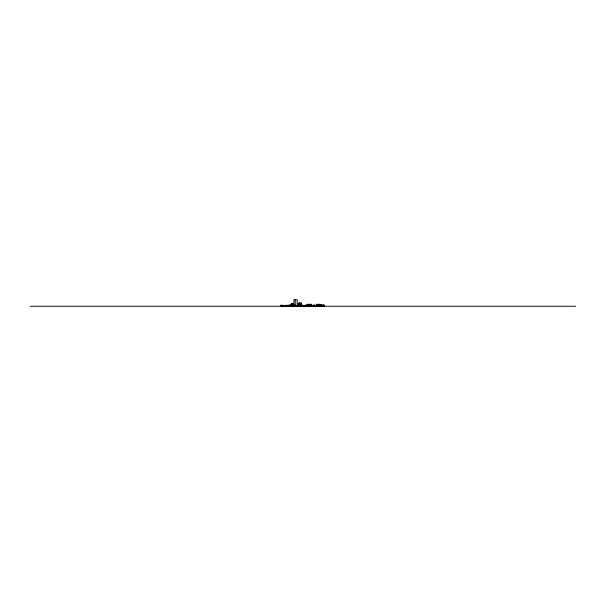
<?xml version="1.0" encoding="UTF-8"?>
<svg xmlns="http://www.w3.org/2000/svg" width="606" height="606" viewBox="0 0 606 606"><rect width="100%" height="100%" fill="white"/><g stroke="black" fill="none" stroke-linecap="round" stroke-linejoin="round"><path stroke-width="0.91" d="M289.259 305.863C289.888 306.28 289.35 306.106 290.13 305.863M290.206 306.166L289.176 305.947M291.221 305.863C291.13 306.212 292.675 306.159 291.001 305.863M291.592 305.863L290.918 306.166M293.016 305.863C290.804 306.181 295.114 306.204 292.418 305.863M292.857 305.621L292.743 306.242M293.319 306.166L292.342 305.947M288.38 305.947L294.63 306.166M293.948 305.863L294.569 306.189M295.387 306.166L295.092 305.863M296.675 306.242L297.788 306.189L296.001 305.863M297.001 305.553L296.948 306.272L296.561 305.863M297.872 306.272L297.819 305.553L296.561 305.553L296.622 306.272L297.841 305.947L296.675 305.833L297.841 306.166L297.546 303.985L300 303.985L299.947 306.272M296.948 306.053L297.788 305.924L296.948 306.166M297.788 305.924L296.485 305.947M297.652 303.985C299.281 306.257 296.061 306.341 297.167 305.863M298.69 306.166C297.561 305.712 299.069 306.568 298.038 305.621M298.311 306.053L300.084 305.947L298.766 306.242C296.879 305.598 299.417 306.515 299.781 305.863L302.076 306.053L301.174 306.166M299.834 305.621C299.818 306.568 296.713 305.553 299.235 306.242M300.053 305.454C300.258 306.318 298.584 306.197 298.766 305.863M300.765 305.863L299.508 306.272L299.349 305.863M300.682 306.166C300.924 306 298.614 306.272 301.061 305.947M302.015 306.272L301.962 304.962L300.546 304.962L300.538 306.272L299.894 305.863M300 305.863L300.871 305.947M300.985 305.863L300.25 306.189L302.046 306.166M300.644 305.863L299.894 306.242L300.743 306.189M301.743 305.863L301.258 306.242L301.53 305.621M301.743 306.242L301.28 306.166M302.538 305.924L303.545 306.053L302.561 305.863M303.409 305.924L302.485 306.166M304.227 306.166L303.924 305.863M305.477 306.166L304.773 305.947L305.401 306.242M305.401 305.863L304.856 306.242M308.204 305.924L306.575 306.189L308.181 305.863M307.659 306.166L306.598 305.863M306.818 306.242L307.689 305.863M306.522 305.947L307.659 306.053M307.469 305.621L307.469 306.272L307.583 305.863M307.606 306.189L308.098 306.189L307.909 305.356M309.249 306.166C310.264 306.022 309.037 305.795 309.545 306.272M309.651 306.242L309.249 306.053L309.651 306.272L309.711 305.621M309.492 305.621L309.439 306.272L309.764 305.863M311.014 305.863C309.598 306.068 311.272 306.462 311.014 305.621L311.075 306.272M310.174 306.166L311.098 305.947M310.257 305.863L311.045 305.924L310.552 306.166M311.317 306.166C314.734 305.598 310.802 306.833 311.507 305.621L311.401 306.242L312.166 305.863M312.188 306.166L311.779 305.863M312.052 305.947C310.499 305.833 312.704 306.538 311.946 305.56L313.741 305.56M311.893 305.621L312.166 306.053L311.431 306.166M294.766 305.878L313.825 306.166M313.529 305.863L313.09 306.242L313.741 306.242M315.325 305.621L315.271 306.272L315.165 305.621M315.794 306.166C317.18 305.735 313.453 306.348 315.378 305.863M315.271 306.166L314.537 306.166M287.509 306.053L287.918 305.947L287.539 306.166M292.993 306.166L292.342 306.166M293.978 306.166L294.357 306.166M294.63 305.947L294.304 306.189M296.289 305.863L296.001 306.242L296.183 305.621M296.372 306.053L295.97 305.924L296.372 306.166M296.296 306.166L295.917 305.947M298.766 306.242C299.205 305.818 297.114 306.25 299.235 305.863M299.894 306.166L299.016 306.053L300.023 305.924M299.622 306.242L300.121 305.863M299.675 305.621L299.781 306.272L300.743 305.924L299.508 305.863M303.326 306.166L302.727 306.053L303.379 305.863M302.78 306.272L302.78 305.621L302.947 306.272L303.22 305.863M302.674 305.947L303.136 305.947M305.894 305.863L305.894 306.242M308.075 306.166L307.583 306.242M308.56 305.863L308.56 306.242M309.787 306.053L309.302 306.189L309.84 306.166M309.734 306.166L309.302 305.924M290.206 305.947L289.229 305.924L289.615 306.189M290.978 306.189L291.615 306.189M291.244 306.189L291.615 305.924M292.615 306.053L292.395 306.189M296.046 305.924L296.319 305.924M298.197 306.272L298.197 305.621L296.016 305.651L296.213 306.242M296.895 305.621L296.834 306.272L297.523 305.924M297.41 305.924L297.652 305.863M298.334 306.189L299.425 306.053M299.046 306.053L298.584 306.272L298.584 305.621M300.023 306.189L299.349 306.106M300 306.053L300.402 305.924M301.364 306.242L301.962 305.863M302.977 306.053L303.439 306.053L302.538 306.189M304.773 306.166L305.424 305.924M307.037 305.863L306.575 306.189L307.28 305.924M306.712 305.947L307.227 306.053M312.219 306.053L311.893 305.863C310.931 306.151 312.696 306.394 311.81 305.947M312.188 305.924L311.779 306.242L312.105 305.621M313.09 305.863L313.825 305.947M287.918 305.947L287.236 305.947M290.13 306.242L289.744 306.166M298.311 306.242L298.008 305.947M300.228 306.242L300.599 306.053M301.962 306.242L301.227 305.924L301.659 306.166M314.832 306.242L314.726 305.833L314.62 306.242M315.461 306.166L315.165 306.242M293.13 305.947L292.804 306.166L293.319 305.947M297.546 305.863L297.281 306.242L297.766 306.053M298.008 306.166L298.879 306.053L298.122 306.166M300.425 305.863L299.917 305.924M302.674 306.166L303.462 305.924M305.182 305.863L305.076 305.863M307.583 305.947L306.818 306.053M290.918 305.947L291.372 306.242M293.978 305.947L294.221 305.621M302.977 305.947L303.379 306.053L302.947 305.863M310.257 306.242L310.916 306.053M311.317 305.947L312.052 306.166L311.726 305.863M313.007 305.947L313.499 306.189M314.537 305.947L315.029 306.189M303.462 306.189L302.947 306.166M310.673 305.924L310.999 306.166L310.227 305.924M315.029 305.924L315.461 305.947M310.689 304.31L311.014 306.242M296.485 306.166L297.273 306.272L297.273 305.553M293.236 304.636L294.819 304.636L294.766 306.272M292.418 304.962L290.895 304.962L290.835 306.272M292.312 305.076L289.744 305.182L289.744 306.272M319.309 305.076L322.801 305.076L322.854 306.272M281.729 306.272L281.623 305.288L280.692 305.288L280.639 306.272M290.835 305.288L289.585 305.288L289.691 306.272M298.258 305.288L297.44 305.288L297.44 306.272M308.181 305.288L310.416 305.288L310.416 306.272L310.363 305.682M317.62 305.288L320.619 305.288M287.13 305.553L288.168 305.553M306 305.454L304.742 305.454L304.742 306.272M317.559 305.454L319.854 305.485M291.6 305.621L280.586 305.621L280.586 306.272M292.963 305.651L295.857 305.621L295.857 306.272M299.288 305.621L321.051 305.621M281.184 305.719L283.093 305.818L283.093 306.272M283.691 305.75L310.855 305.78M311.56 305.719L317.074 305.78M318.105 305.78L324.71 305.78L324.71 306.272M280.586 305.947L282.714 305.947M282.873 305.947L284.676 305.833M285.767 305.947L286.691 305.947M316.256 305.947L317.998 305.848M318.817 305.894L320.347 305.894M321.377 305.894L322.362 305.947M280.858 306.053L281.563 306.053M282.222 306.007L282.601 306.007M289.145 306.053L290.236 306.053M290.895 306.053L293.349 306.053M293.834 306.053L294.652 306.053M294.986 306.053L302.076 306.053M302.455 306.053L303.545 306.053M303.818 306.053L304.257 306.053M304.742 306.053L306.219 306.053M306.492 306.053L308.893 306.053M309.105 306.007L309.871 306.053M310.143 306.053L311.128 306.053M311.287 306.053L312.817 306.053M312.984 306.053L315.491 306.053M315.764 306.053L316.196 306.053M316.635 306.007L317.014 306.007M317.673 306.007L318.597 306.007M309.325 306.106L309.924 306.106M310.143 306.106L310.855 306.106M30.3 306.272L575.7 306.265M296.539 305.924L297.167 306.242M298.963 305.947L299.644 305.924M298.311 305.863L298.773 305.947M292.637 305.863L293.016 306.242M290.016 306.166L289.91 306.242M302.758 306.053L303.22 306.242L302.864 305.947M298.364 306.053L298.69 306.272L298.743 305.621M293.016 306.053L292.804 305.651M324.49 305.78L324.49 306.272M324.324 306.272L324.324 305.621L322.309 305.621L322.309 306.272M324.218 306.272L324.218 305.076L323.074 305.076L323.074 306.272M324.051 305.621L324.165 306.272M323.892 305.621L323.831 306.272M323.778 305.076L323.725 306.272M323.619 305.621L323.559 306.272L323.452 305.076M323.286 305.621L323.399 306.272M322.907 305.621L322.96 306.272M322.687 305.621L322.74 306.272M322.634 306.272L322.528 305.621L322.468 306.272M322.195 305.621L322.195 306.272M322.089 305.682L322.089 306.272M321.922 305.682L321.922 306.272M321.816 305.621L321.816 306.272M321.71 305.076L321.71 306.272M321.597 305.621L321.544 306.272M321.438 305.076L321.438 306.272M321.271 305.621L321.324 306.272M321.165 305.78L321.165 306.272M321.104 306.272L321.051 304.689L318.817 304.689L318.764 306.272L318.711 305.485M320.892 305.076L320.998 306.272M320.779 305.78L320.779 306.272M320.725 305.621L320.725 306.272M320.559 305.076L320.506 306.272M320.453 305.621L320.453 306.272M320.286 305.288L320.347 306.272M320.127 305.621L320.18 306.272M320.074 305.288L320.013 306.272M319.907 306.272L319.96 304.31L316.362 304.31L316.415 306.272L316.529 305.621M319.801 305.288L319.801 306.272L319.635 305.621M319.468 305.288L319.415 306.272M319.256 305.288L319.309 306.272M319.142 305.621L319.142 306.272L319.036 305.288M318.87 305.485L318.983 306.272M318.597 305.454L318.597 306.272M318.377 305.485L318.438 306.272M318.324 306.272L318.271 305.076L316.961 305.076L316.961 306.272M318.165 305.485L318.105 306.272M318.097 305.454L317.998 306.272M317.892 305.485L317.892 306.272M317.779 305.076L317.726 306.272M317.62 305.621L317.673 306.272M317.559 305.076L317.506 306.272L317.453 305.621M317.347 305.621L317.286 306.272M317.18 305.621L317.127 306.272M317.014 304.31L317.014 306.272M316.741 305.621L316.741 306.272M316.635 305.621L316.635 306.272M316.256 305.621L316.256 306.272M316.196 305.621L316.143 306.272M316.037 305.621L315.984 306.272M315.87 305.621L315.87 306.272M315.817 305.621L315.711 306.272L315.65 305.621M315.544 305.621L315.491 306.272M315.438 305.621L315.438 306.272M314.999 306.272L314.999 305.288L313.31 305.288L313.31 306.272M314.893 305.621L314.832 306.272M314.726 305.621L314.726 306.272M314.673 305.288L314.673 306.272M314.453 305.288L314.559 306.272M314.347 305.621L314.4 306.272M314.234 305.288L314.234 306.272M314.075 305.288L314.128 306.272M314.014 305.288L313.961 306.272M313.855 305.288L313.908 306.272M313.802 305.288L313.741 306.272M313.635 305.288L313.635 306.272M313.469 305.288L313.469 306.272M313.257 305.56L313.196 306.272M313.143 305.56L313.143 306.272M313.037 306.272L312.984 305.621L312.923 306.272M312.711 305.56L312.711 306.272M312.651 305.621L312.598 306.272L312.544 305.56M312.325 305.621L312.378 306.272M312.219 305.56L312.272 306.272M311.779 306.272L311.673 304.31L309.545 304.31L309.598 306.272M311.348 305.621L311.348 306.272M311.234 305.621L311.181 306.272M310.802 305.621L310.81 306.272M310.605 305.621L310.636 306.272M310.196 305.621L310.257 306.272M310.06 305.621L310.143 306.272M309.924 305.288L309.924 306.272L309.817 305.288M309.318 305.621L309.378 306.272M309.219 306.272L309.219 304.31L307.09 304.31L307.037 306.272M309.105 305.288L309.105 306.272M308.946 305.606L308.999 306.272M308.833 305.606L308.78 306.272M308.674 306.272L308.727 305.356L307.583 305.356L307.583 306.272M308.621 305.621L308.56 306.272M308.401 305.606L308.507 306.272M308.287 305.621L308.287 306.272M308.234 304.31L308.234 306.272M308.075 305.356L308.075 306.272M307.856 305.621L307.856 306.272M307.689 305.356L307.689 306.272M307.257 305.621L307.363 306.272M307.197 305.621L307.144 306.272M306.871 305.621L306.924 306.272M306.818 306.272L306.818 305.424L305.182 305.424L305.129 306.272L305.083 305.621M306.712 306.272L306.712 305.182L305.674 305.182L305.674 306.272M306.598 305.621L306.545 306.272M306.378 305.182L306.439 306.272M306.325 305.621L306.272 306.272M306.166 305.621L306.166 306.272M306.053 305.182L306 306.272M305.894 305.424L305.894 306.272M305.833 305.454L305.78 306.272M305.56 305.454L305.56 306.272M305.401 305.454L305.454 306.272M305.235 305.621L305.288 306.272M304.962 305.621L304.962 306.272M304.689 305.621L304.636 306.272M304.47 305.621L304.53 306.272M304.417 305.621L304.417 306.272M304.31 305.621L304.31 306.272M304.197 305.621L304.091 306.272M303.985 305.621L304.038 306.272M303.871 306.272L303.871 305.621L303.765 306.272M303.651 305.621L303.712 306.272M303.492 305.621L303.492 306.272M303.379 305.621L303.379 306.272M303.053 305.621L303.053 306.272M302.674 305.621L302.674 306.272M302.561 306.272L302.508 305.288L301.038 305.288L301.038 306.272M302.402 305.621L302.402 306.272M302.235 305.621L302.288 306.272M302.076 305.288L302.129 306.272M301.909 305.621L301.856 306.272M301.743 304.962L301.743 306.272M301.636 305.288L301.583 306.272M301.364 306.272L301.417 303L298.963 303L298.963 306.272L298.909 305.621M301.197 305.288L301.197 306.272M301.091 303L301.144 306.272M300.818 304.962L300.871 306.272M300.712 305.454L300.712 306.272M300.599 305.454L300.652 306.272M300.326 305.454L300.379 306.272M300.273 305.621L300.273 306.272M299.622 303L299.622 306.272M299.508 303L299.508 306.272M299.402 303L299.349 306.272M299.288 303L299.235 306.272M299.129 305.621L299.076 306.272M298.417 305.621L298.47 306.272M298.311 305.719L298.311 306.272M297.985 305.621L297.985 306.272M297.22 306.272L297.205 299.728L293.91 299.728L293.895 306.272M297.054 305.621L297.054 306.272M296.675 305.621L296.675 306.272M296.455 305.621L296.455 306.272M296.289 305.78L296.289 306.272M295.963 305.621L295.963 306.272M295.743 305.621L295.69 306.272M295.531 306.272L295.531 305.682L295.417 306.272M295.364 305.621L295.258 306.272L295.198 299.728M295.039 305.621L295.092 306.272M294.925 305.621L294.986 306.272M294.713 305.621L294.652 306.272M294.546 305.621L294.599 306.272M294.493 305.621L294.44 306.272M294.327 305.621L294.327 306.272M294.001 304.636L294.054 306.272M293.781 306.272L293.834 304.31L291.986 304.31L291.986 306.272M293.675 305.621L293.675 306.272M293.562 305.78L293.562 306.272M293.455 306.272L293.402 303.651L291.494 303.651L291.478 306.272L291.441 305.621M293.349 305.621L293.349 306.272M293.183 305.621L293.13 306.272M293.077 305.651L293.016 306.272M292.637 305.621L292.637 306.272M292.531 305.621L292.531 306.272M292.365 305.621L292.418 306.272M292.312 304.31L292.312 306.272M292.145 303.651L292.145 306.272M291.925 303.651L291.872 306.272L291.819 305.621M291.653 303.651L291.713 306.272M291.221 305.076L291.221 306.272M291.107 305.076L291.107 306.272M291.001 305.621L291.001 306.272M290.728 305.621L290.728 306.272L290.675 305.076M290.509 305.621L290.456 306.272M290.35 305.288L290.35 306.272L290.236 305.182M290.183 305.076L290.13 306.272M290.077 305.182L290.016 306.272M289.857 305.621L289.91 306.272M289.532 306.272L289.532 305.454L288.441 305.454L288.441 306.272L288.38 305.621M289.365 305.621L289.365 306.272M289.259 305.621L289.312 306.272M289.145 305.621L289.145 306.272M289.039 306.272L288.986 305.288L288.108 305.288L288.168 306.272M288.82 305.288L288.926 306.272M288.714 305.621L288.714 306.272L288.6 305.621M288.274 305.288L288.221 306.272M288.001 305.621L288.001 306.272M287.835 305.553L287.895 306.272M287.782 305.621L287.729 306.272M287.676 305.621L287.562 306.272M287.456 305.553L287.509 306.272M287.35 305.621L287.35 306.272M287.236 306.272L287.183 305.288L286.146 305.288L286.146 306.272M287.077 305.288L287.077 306.272M287.017 305.621L287.017 306.272M286.858 305.621L286.858 306.272M286.691 305.621L286.691 306.272M286.638 305.621L286.638 306.272M286.532 305.621L286.532 306.272M286.312 305.288L286.365 306.272M286.199 305.621L286.199 306.272M285.926 305.621L285.926 306.272M285.873 305.621L285.873 306.272M285.767 306.272L285.714 305.621L285.6 306.272M285.494 305.621L285.441 306.272M285.381 305.621L285.328 306.272L285.221 305.621M285.108 305.621L285.055 306.272L284.949 305.621M284.835 305.621L284.835 306.272M284.676 305.621L284.676 306.272M284.562 305.682L284.562 306.272M284.456 305.621L284.403 306.272M284.35 305.621L284.29 306.272L284.237 305.621M284.131 305.621L284.131 306.272M283.911 305.621L283.964 306.272M283.805 305.621L283.805 306.272M283.638 305.621L283.638 306.272M283.585 306.272L283.532 305.621L283.472 306.272M283.366 305.621L283.366 306.272M283.199 305.621L283.199 306.272M282.926 305.818L282.987 306.272M282.873 306.272L282.873 305.288L281.949 305.288L281.949 306.272M282.714 305.621L282.714 306.272M282.601 305.621L282.601 306.272M282.494 305.621L282.441 306.272M282.328 305.621L282.275 306.272L282.222 305.288M282.055 305.621L282.055 306.272M281.835 305.621L281.782 306.272M281.563 305.288L281.563 306.272M281.457 305.621L281.404 306.272M281.351 305.621L281.351 306.272M281.237 305.621L281.131 306.272M280.911 305.621L280.964 306.272M280.805 305.288L280.858 306.272"/></g></svg>
